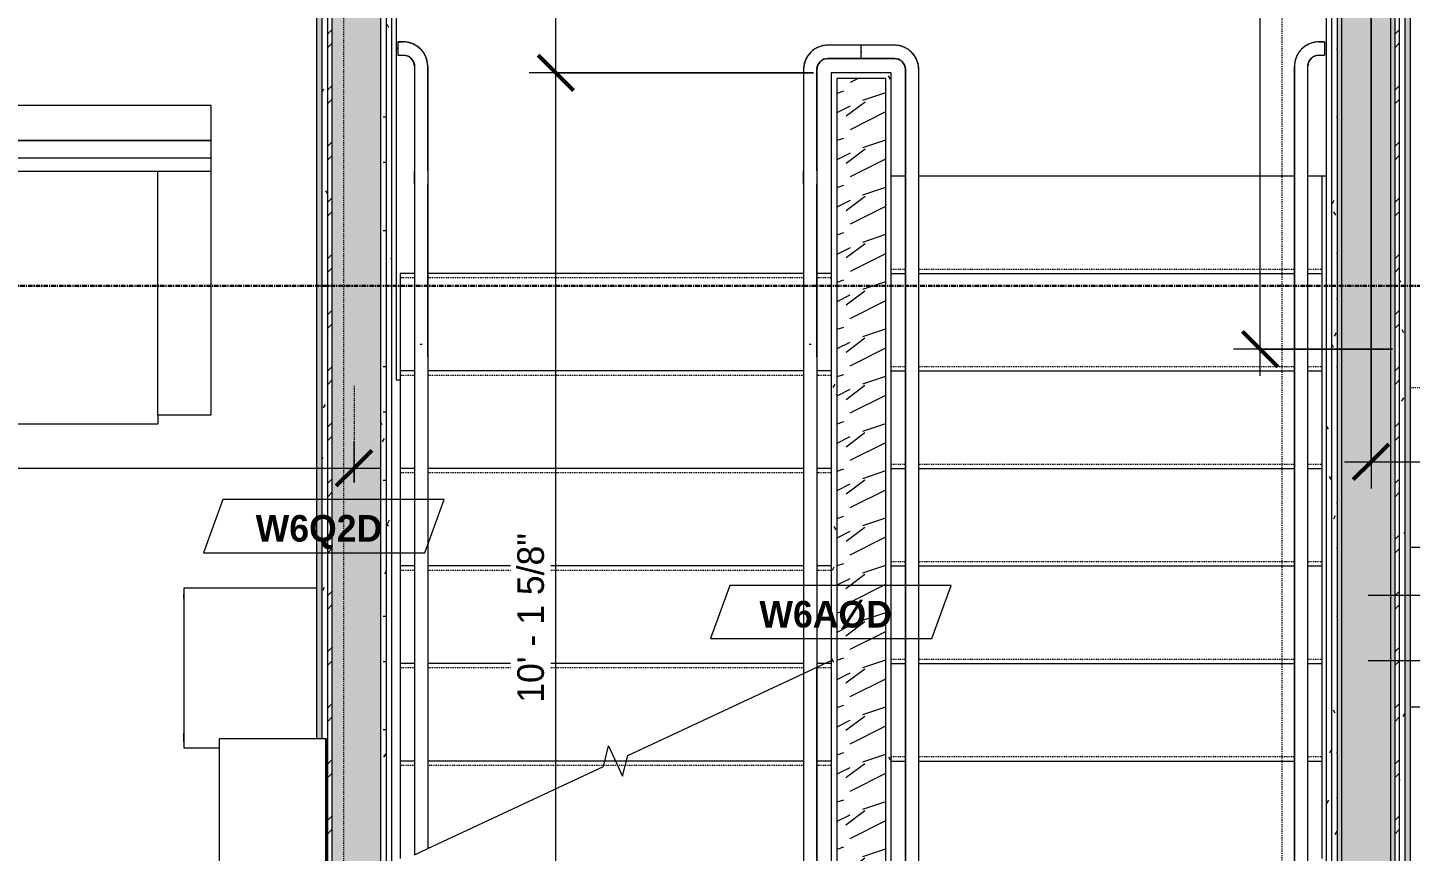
# Model space of a CAD drawing. Header units: inches. Extents: x -4058 to -1781, y 9814 to 12289.
# Drawn here: x -2674.3 to -2518.4, y 10103.4 to 10196.3 of the extents above; entities that cross this region are included whole.
import ezdxf

# ---------------------------------------------------------------- set-up
doc = ezdxf.new("R2010")
doc.units = ezdxf.units.IN
doc.header["$MEASUREMENT"] = 0
for name, pattern in [('Dash', [0.25, 0.125, -0.125]), ('Dash 3_32_', [0.1875, 0.09375, -0.09375]), ('Dash_2_', [0.25, 0.125, -0.125]), ('Grid Line 1_2_', [0.875, 0.5, -0.125, 0.125, -0.125]), ('Grid Line 1_2__2_', [0.875, 0.5, -0.125, 0.125, -0.125]), ('Overhead 1_16_', [0.101562, 0.0625, -0.039062])]:
    doc.linetypes.add(name, pattern=pattern)
for name, color, linetype, lineweight in [('0-1', 7, 'Continuous', 5), ('0-4', 55, 'Continuous', 9), ('A-ANNO-DIMS', 211, 'Continuous', 9), ('A-ANNO-DIMS-32', 211, 'Continuous', 9), ('A-DETL-1', 90, 'Dash 3_32_', 9), ('A-FLOR-1', 7, 'Continuous', 9), ('A-FLOR-HRAL-1', 7, 'Continuous', 9), ('A-WALL-1', 7, 'Continuous', 9), ('A-WALL-IDEN', 211, 'Continuous', 9), ('A-WALL-PATT-1', 9, 'Continuous', 9), ('G-ANNO-SYMB-4', 111, 'Dash_2_', 9), ('I-FURN', 30, 'Continuous', 9), ('I-FURN-HDLN', 30, 'Dash', 9), ('I-WALL-1', 1, 'Continuous', 5), ('I-WALL-2', 7, 'Continuous', 9), ('S-GRID-1', 1, 'Grid Line 1_2_', 9), ('S-GRID-2', 1, 'Grid Line 1_2__2_', 30), ('S-STRS-1', 7, 'Continuous', 9), ('S-STRS-2', 7, 'Overhead 1_16_', 9), ('S-STRS-MBND-1', 7, 'Continuous', 9)]:
    doc.layers.add(name, color=color, linetype=linetype, lineweight=lineweight)
doc.styles.add('Century Gothic', font='ufonts.com_century-gothic.ttf', dxfattribs={"height": 3})
doc.styles.add('Century Gothic_B_1', font='GOTHICB.TTF', dxfattribs={"height": 3})
doc.dimstyles.new('THE_DIMENSION_STRING', dxfattribs={"dimscale": 12, "dimtxt": 3.132505, "dimasz": 0.333333, "dimexe": 0.25, "dimexo": 0.166667, "dimgap": 0.041667, "dimtad": 1, "dimdec": 4, "dimrnd": 0.0625, "dimzin": 3, "dimdsep": 46, "dimlunit": 4, "dimtxsty": 'Century Gothic', "dimblk1": 'OBLIQUE', "dimblk2": 'OBLIQUE', "dimsah": 1, "dimcen": 0.09, "dimdle": 0.25, "dimazin": 0, "dimtfac": 1, "dimtdec": 4, "dimtix": 1, "dimtmove": 0, "dimatfit": 3, "dimfxl": 1, "dimtvp": 1, "dimtfill": 1, "dimfrac": 2, "dimtolj": 1, "dimtzin": 0, "dimarcsym": 2})
doc.dimstyles.new('THE_DIMENSION_STRING_4', dxfattribs={"dimscale": 12, "dimtxt": 3.132505, "dimasz": 0.333333, "dimexe": 0.25, "dimexo": 0.166667, "dimgap": 0.041667, "dimtad": 1, "dimdec": 4, "dimrnd": 0.0625, "dimzin": 3, "dimdsep": 46, "dimlunit": 4, "dimtxsty": 'Century Gothic', "dimblk1": 'OBLIQUE', "dimblk2": 'OBLIQUE', "dimsah": 1, "dimcen": 0.09, "dimdle": 0.25, "dimazin": 0, "dimtfac": 1, "dimtdec": 4, "dimtix": 1, "dimtmove": 0, "dimatfit": 3, "dimfxl": 1, "dimtvp": 1, "dimtfill": 1, "dimfrac": 2, "dimtolj": 1, "dimtzin": 0, "dimarcsym": 2})
doc.dimstyles.new('THE_DIMENSION_STRING_5', dxfattribs={"dimscale": 12, "dimtxt": 3.132505, "dimasz": 0.333333, "dimexe": 0.25, "dimexo": 0.166667, "dimgap": 0.041667, "dimtad": 1, "dimdec": 4, "dimrnd": 0.0625, "dimzin": 3, "dimdsep": 46, "dimlunit": 4, "dimtxsty": 'Century Gothic', "dimblk1": 'OBLIQUE', "dimblk2": 'OBLIQUE', "dimsah": 1, "dimcen": 0.09, "dimdle": 0.25, "dimazin": 0, "dimtfac": 1, "dimtdec": 4, "dimtix": 1, "dimtmove": 0, "dimatfit": 3, "dimfxl": 1, "dimtvp": 1, "dimtfill": 1, "dimfrac": 2, "dimtolj": 1, "dimtzin": 0, "dimarcsym": 2})
pattern_1 = [(0, (0, 0), (10.24, 2.56), [0.422, -7.258, 0.422, -7.258, -40.96]), (0, (0, 0), (10.24, 2.56), [-15.36, 0.422, -14.938, 0.422, -7.258, -17.92]), (0, (0, 0), (10.24, 2.56), [-38.4, 0.422, -4.698, 0.422, -12.378]), (120, (3.84, 1.28), (-7.33702503, 7.58810013), [0.422, -7.258, 0.422, -7.258, -40.96]), (120, (3.84, 1.28), (-7.33702503, 7.58810013), [-15.36, 0.422, -14.938, 0.422, -7.258, -17.92]), (120, (3.84, 1.28), (-7.33702503, 7.58810013), [-38.4, 0.422, -4.698, 0.422, -12.378]), (240, (5.12, 6.4), (-2.90297497, -10.14810013), [0.422, -7.258, 0.422, -7.258, -40.96]), (240, (5.12, 6.4), (-2.90297497, -10.14810013), [-15.36, 0.422, -14.938, 0.422, -7.258, -17.92]), (240, (5.12, 6.4), (-2.90297497, -10.14810013), [-38.4, 0.422, -4.698, 0.422, -12.378])]
pattern_2 = [(45, (0, 0), (-3.1678384, 3.1678384), []), (45, (0, 4.8), (-3.1678384, 3.1678384), [])]
pattern_3 = [(161.57, (0.16, 0.16), (-1.279773737, -0.000426766), [0, -9.107, 1.011, 0]), (18.43, (-0.16, 0.16), (-1.279773737, 0.000426766), [0, -9.107, 1.011, 0]), (108.43, (0.16, 0.16), (0.639452382, -3.199964008), [3.035, -7.083]), (71.57, (-0.16, 0.16), (0.639452382, 3.199964008), [3.035, -7.083])]

# ---------------------------------------------------------------- blocks, each defined once
blk = doc.blocks.new('CTR - 1st Phase - Shell_rvt-1-UNIT PLANS - 2ND FLOOR')
at = {"layer": 'S-GRID-1'}
blk.add_line((-1781.27, 10167.19), (-4041.78, 10167.19), dxfattribs=at)
blk = doc.blocks.new('Top Rail Type - Top Rail_Internal_-2690864-UNIT PLANS - 2ND FLOOR')
at = {"layer": 'A-FLOR-HRAL-1'}
for p, q in [((-2576.56, 10194.34), (-2580.31, 10194.34)), ((-2580.31, 10193.5), (-2580.31, 10193.68)), ((-2580.31, 10192.84), (-2576.56, 10192.84)), ((-2575.31, 10191.59), (-2575.31, 10180.16)), ((-2573.81, 10180.16), (-2573.81, 10191.59)), ((-2575.31, 10179.5), (-2575.31, 10080.98)), ((-2573.81, 10080.98), (-2573.81, 10179.5)), ((-2585.31, 10069.68), (-2585.31, 10124.17)), ((-2586.81, 10123.47), (-2586.81, 10069.68))]:
    blk.add_line(p, q, dxfattribs=at)
at = {"layer": 'A-FLOR-HRAL-1', "flags": 128}
for points in [[(-2573.81, 10191.59), (-2573.81, 10191.7), (-2573.82, 10191.81), (-2573.83, 10191.92), (-2573.85, 10192.03), (-2573.87, 10192.14), (-2573.89, 10192.24), (-2573.92, 10192.35), (-2573.95, 10192.45), (-2573.99, 10192.56), (-2574.03, 10192.66), (-2574.07, 10192.76), (-2574.12, 10192.86), (-2574.17, 10192.96), (-2574.23, 10193.05), (-2574.29, 10193.14), (-2574.36, 10193.23), (-2574.42, 10193.32), (-2574.49, 10193.4), (-2574.57, 10193.48), (-2574.65, 10193.56), (-2574.73, 10193.64), (-2574.81, 10193.71), (-2574.9, 10193.78), (-2574.98, 10193.84), (-2575.08, 10193.9), (-2575.17, 10193.96), (-2575.27, 10194.01), (-2575.36, 10194.06), (-2575.46, 10194.11), (-2575.56, 10194.15), (-2575.67, 10194.19), (-2575.77, 10194.22), (-2575.88, 10194.25), (-2575.99, 10194.28), (-2576.09, 10194.3), (-2576.2, 10194.32), (-2576.31, 10194.33), (-2576.42, 10194.34), (-2576.53, 10194.34), (-2576.56, 10194.34)], [(-2576.56, 10192.84), (-2576.51, 10192.84), (-2576.46, 10192.84), (-2576.41, 10192.83), (-2576.36, 10192.82), (-2576.31, 10192.81), (-2576.26, 10192.8), (-2576.22, 10192.79), (-2576.17, 10192.78), (-2576.12, 10192.76), (-2576.07, 10192.74), (-2576.03, 10192.72), (-2575.98, 10192.7), (-2575.94, 10192.67), (-2575.9, 10192.65), (-2575.86, 10192.62), (-2575.81, 10192.59), (-2575.78, 10192.56), (-2575.74, 10192.53), (-2575.7, 10192.5), (-2575.66, 10192.46), (-2575.63, 10192.42), (-2575.6, 10192.39), (-2575.57, 10192.35), (-2575.54, 10192.31), (-2575.51, 10192.26), (-2575.48, 10192.22), (-2575.46, 10192.18), (-2575.44, 10192.13), (-2575.42, 10192.09), (-2575.4, 10192.04), (-2575.38, 10192), (-2575.36, 10191.95), (-2575.35, 10191.9), (-2575.34, 10191.85), (-2575.33, 10191.8), (-2575.32, 10191.75), (-2575.32, 10191.7), (-2575.31, 10191.65), (-2575.31, 10191.6), (-2575.31, 10191.59)], [(-2575.31, 10180.16), (-2575.31, 10180.11), (-2575.31, 10180.06), (-2575.31, 10180.01), (-2575.31, 10179.96), (-2575.31, 10179.91), (-2575.31, 10179.86), (-2575.31, 10179.81), (-2575.31, 10179.76), (-2575.31, 10179.72), (-2575.31, 10179.67), (-2575.31, 10179.63), (-2575.31, 10179.58), (-2575.31, 10179.54), (-2575.31, 10179.5)], [(-2573.81, 10179.5), (-2573.81, 10179.54), (-2573.81, 10179.59), (-2573.81, 10179.63), (-2573.81, 10179.68), (-2573.81, 10179.72), (-2573.81, 10179.77), (-2573.81, 10179.82), (-2573.81, 10179.87), (-2573.81, 10179.92), (-2573.81, 10179.97), (-2573.81, 10180.02), (-2573.81, 10180.07), (-2573.81, 10180.12), (-2573.81, 10180.16)]]:
    blk.add_lwpolyline(points, dxfattribs=at)
blk = doc.blocks.new('Top Rail Type - Top Rail_Internal_-V8-UNIT PLANS - 2ND FLOOR')
at = {"layer": 'A-FLOR-HRAL-1'}
for p, q in [((-2580.31, 10192.84), (-2580.31, 10194.34)), ((-2576.56, 10194.34), (-2580.31, 10194.34)), ((-2576.56, 10192.84), (-2580.31, 10192.84)), ((-2575.31, 10180.16), (-2575.31, 10191.59)), ((-2573.81, 10180.16), (-2573.81, 10191.59)), ((-2575.31, 10179.11), (-2575.31, 10180.16)), ((-2573.81, 10179.11), (-2573.81, 10180.16)), ((-2575.31, 10069.59), (-2575.31, 10179.11)), ((-2573.81, 10069.59), (-2573.81, 10179.11)), ((-2585.31, 10124.17), (-2585.31, 10070.07)), ((-2586.81, 10123.47), (-2586.81, 10070.07))]:
    blk.add_line(p, q, dxfattribs=at)
for radius in [2.75, 1.25]:
    blk.add_arc((-2576.56, 10191.59), radius, 0, 90, dxfattribs=at)
blk = doc.blocks.new('Top Rail Type - Top Rail_Internal_-2690866-UNIT PLANS - 2ND FLOOR')
at = {"layer": 'A-FLOR-HRAL-1'}
for p, q in [((-2580.31, 10194.34), (-2584.06, 10194.34)), ((-2580.31, 10193.68), (-2580.31, 10193.5)), ((-2584.06, 10192.84), (-2580.31, 10192.84)), ((-2586.81, 10191.59), (-2586.81, 10180.17)), ((-2585.31, 10180.17), (-2585.31, 10191.59)), ((-2586.81, 10178.7), (-2586.81, 10159.18)), ((-2585.31, 10159.18), (-2585.31, 10178.7))]:
    blk.add_line(p, q, dxfattribs=at)
at = {"layer": 'A-FLOR-HRAL-1', "flags": 128}
for points in [[(-2584.06, 10194.34), (-2584.17, 10194.34), (-2584.28, 10194.33), (-2584.39, 10194.32), (-2584.5, 10194.3), (-2584.61, 10194.28), (-2584.71, 10194.26), (-2584.82, 10194.23), (-2584.93, 10194.2), (-2585.03, 10194.16), (-2585.13, 10194.12), (-2585.23, 10194.08), (-2585.33, 10194.03), (-2585.43, 10193.98), (-2585.52, 10193.92), (-2585.61, 10193.86), (-2585.7, 10193.8), (-2585.79, 10193.73), (-2585.87, 10193.66), (-2585.96, 10193.58), (-2586.03, 10193.51), (-2586.11, 10193.42), (-2586.18, 10193.34), (-2586.25, 10193.26), (-2586.31, 10193.17), (-2586.38, 10193.08), (-2586.43, 10192.98), (-2586.49, 10192.89), (-2586.54, 10192.79), (-2586.58, 10192.69), (-2586.62, 10192.59), (-2586.66, 10192.48), (-2586.7, 10192.38), (-2586.73, 10192.27), (-2586.75, 10192.16), (-2586.77, 10192.06), (-2586.79, 10191.95), (-2586.8, 10191.84), (-2586.81, 10191.73), (-2586.81, 10191.62), (-2586.81, 10191.59)], [(-2585.31, 10191.59), (-2585.31, 10191.64), (-2585.31, 10191.69), (-2585.3, 10191.74), (-2585.3, 10191.79), (-2585.29, 10191.84), (-2585.28, 10191.89), (-2585.26, 10191.93), (-2585.25, 10191.98), (-2585.23, 10192.03), (-2585.21, 10192.08), (-2585.19, 10192.12), (-2585.17, 10192.17), (-2585.15, 10192.21), (-2585.12, 10192.25), (-2585.09, 10192.3), (-2585.06, 10192.34), (-2585.03, 10192.38), (-2585, 10192.41), (-2584.97, 10192.45), (-2584.93, 10192.49), (-2584.9, 10192.52), (-2584.86, 10192.55), (-2584.82, 10192.58), (-2584.78, 10192.61), (-2584.74, 10192.64), (-2584.69, 10192.67), (-2584.65, 10192.69), (-2584.61, 10192.71), (-2584.56, 10192.74), (-2584.51, 10192.75), (-2584.47, 10192.77), (-2584.42, 10192.79), (-2584.37, 10192.8), (-2584.32, 10192.81), (-2584.27, 10192.82), (-2584.22, 10192.83), (-2584.17, 10192.83), (-2584.12, 10192.84), (-2584.07, 10192.84), (-2584.06, 10192.84)], [(-2586.81, 10178.7), (-2586.81, 10178.79), (-2586.81, 10178.89), (-2586.81, 10178.99), (-2586.81, 10179.09), (-2586.81, 10179.19), (-2586.81, 10179.29), (-2586.81, 10179.4), (-2586.81, 10179.51), (-2586.81, 10179.61), (-2586.81, 10179.72), (-2586.81, 10179.83), (-2586.81, 10179.94), (-2586.81, 10180.05), (-2586.81, 10180.16), (-2586.81, 10180.17)], [(-2585.31, 10180.17), (-2585.31, 10180.06), (-2585.31, 10179.95), (-2585.31, 10179.84), (-2585.31, 10179.73), (-2585.31, 10179.62), (-2585.31, 10179.51), (-2585.31, 10179.41), (-2585.31, 10179.3), (-2585.31, 10179.2), (-2585.31, 10179.1), (-2585.31, 10179), (-2585.31, 10178.9), (-2585.31, 10178.8), (-2585.31, 10178.71), (-2585.31, 10178.7)], [(-2585.95, 10160.57), (-2585.98, 10160.58), (-2586.14, 10160.58), (-2586.17, 10160.57)]]:
    blk.add_lwpolyline(points, dxfattribs=at)
blk = doc.blocks.new('Top Rail Type - Top Rail_Internal_-V12-UNIT PLANS - 2ND FLOOR')
at = {"layer": 'A-FLOR-HRAL-1'}
for p, q in [((-2580.31, 10194.34), (-2584.06, 10194.34)), ((-2580.31, 10192.84), (-2580.31, 10194.34)), ((-2580.31, 10192.84), (-2584.06, 10192.84)), ((-2586.81, 10191.59), (-2586.81, 10180.17)), ((-2585.31, 10191.59), (-2585.31, 10180.17)), ((-2586.81, 10180.17), (-2586.81, 10179.1)), ((-2585.31, 10180.17), (-2585.31, 10179.1)), ((-2586.81, 10179.1), (-2586.81, 10123.47)), ((-2585.31, 10179.1), (-2585.31, 10124.17)), ((-2586.81, 10123.47), (-2585.31, 10124.17))]:
    blk.add_line(p, q, dxfattribs=at)
for radius in [2.75, 1.25]:
    blk.add_arc((-2584.06, 10191.59), radius, 90, 180, dxfattribs=at)
blk = doc.blocks.new('Top Rail Type - Top Rail_Internal_-2663437-UNIT PLANS - 2ND FLOOR')
at = {"layer": 'A-FLOR-HRAL-1'}
for p, q in [((-2631.94, 10194.71), (-2632.56, 10194.71)), ((-2632.56, 10193.87), (-2632.56, 10194.06)), ((-2632.56, 10193.21), (-2631.94, 10193.21)), ((-2630.69, 10191.96), (-2630.69, 10180.17)), ((-2629.19, 10180.17), (-2629.19, 10191.96)), ((-2630.69, 10178.7), (-2630.69, 10159.18)), ((-2629.19, 10159.18), (-2629.19, 10178.7))]:
    blk.add_line(p, q, dxfattribs=at)
at = {"layer": 'A-FLOR-HRAL-1', "flags": 128}
for points in [[(-2629.19, 10191.96), (-2629.19, 10192.07), (-2629.2, 10192.18), (-2629.21, 10192.29), (-2629.22, 10192.4), (-2629.24, 10192.51), (-2629.27, 10192.62), (-2629.29, 10192.72), (-2629.33, 10192.83), (-2629.36, 10192.93), (-2629.4, 10193.04), (-2629.45, 10193.14), (-2629.5, 10193.23), (-2629.55, 10193.33), (-2629.61, 10193.43), (-2629.67, 10193.52), (-2629.73, 10193.61), (-2629.8, 10193.69), (-2629.87, 10193.78), (-2629.94, 10193.86), (-2630.02, 10193.94), (-2630.1, 10194.01), (-2630.18, 10194.08), (-2630.27, 10194.15), (-2630.36, 10194.22), (-2630.45, 10194.28), (-2630.54, 10194.34), (-2630.64, 10194.39), (-2630.74, 10194.44), (-2630.84, 10194.49), (-2630.94, 10194.53), (-2631.04, 10194.57), (-2631.15, 10194.6), (-2631.25, 10194.63), (-2631.36, 10194.65), (-2631.47, 10194.67), (-2631.58, 10194.69), (-2631.69, 10194.7), (-2631.8, 10194.71), (-2631.91, 10194.71), (-2631.94, 10194.71)], [(-2631.94, 10193.21), (-2631.89, 10193.21), (-2631.84, 10193.21), (-2631.79, 10193.21), (-2631.74, 10193.2), (-2631.69, 10193.19), (-2631.64, 10193.18), (-2631.59, 10193.17), (-2631.54, 10193.15), (-2631.5, 10193.13), (-2631.45, 10193.12), (-2631.4, 10193.1), (-2631.36, 10193.07), (-2631.32, 10193.05), (-2631.27, 10193.02), (-2631.23, 10193), (-2631.19, 10192.97), (-2631.15, 10192.94), (-2631.11, 10192.9), (-2631.08, 10192.87), (-2631.04, 10192.84), (-2631.01, 10192.8), (-2630.97, 10192.76), (-2630.94, 10192.72), (-2630.91, 10192.68), (-2630.88, 10192.64), (-2630.86, 10192.6), (-2630.83, 10192.55), (-2630.81, 10192.51), (-2630.79, 10192.46), (-2630.77, 10192.42), (-2630.75, 10192.37), (-2630.74, 10192.32), (-2630.73, 10192.27), (-2630.71, 10192.23), (-2630.7, 10192.18), (-2630.7, 10192.13), (-2630.69, 10192.08), (-2630.69, 10192.03), (-2630.69, 10191.98), (-2630.69, 10191.96)], [(-2630.69, 10178.7), (-2630.69, 10178.79), (-2630.69, 10178.89), (-2630.69, 10178.99), (-2630.69, 10179.09), (-2630.69, 10179.19), (-2630.69, 10179.29), (-2630.69, 10179.4), (-2630.69, 10179.51), (-2630.69, 10179.61), (-2630.69, 10179.72), (-2630.69, 10179.83), (-2630.69, 10179.94), (-2630.69, 10180.05), (-2630.69, 10180.16), (-2630.69, 10180.17)], [(-2629.19, 10180.17), (-2629.19, 10180.06), (-2629.19, 10179.95), (-2629.19, 10179.84), (-2629.19, 10179.73), (-2629.19, 10179.62), (-2629.19, 10179.51), (-2629.19, 10179.41), (-2629.19, 10179.3), (-2629.19, 10179.2), (-2629.19, 10179.1), (-2629.19, 10179), (-2629.19, 10178.9), (-2629.19, 10178.8), (-2629.19, 10178.71), (-2629.19, 10178.7)], [(-2629.83, 10160.57), (-2629.86, 10160.58), (-2630.01, 10160.58), (-2630.04, 10160.57)]]:
    blk.add_lwpolyline(points, dxfattribs=at)
blk = doc.blocks.new('Top Rail Type - Top Rail_Internal_-V13-UNIT PLANS - 2ND FLOOR')
at = {"layer": 'A-FLOR-HRAL-1'}
for p, q in [((-2632.56, 10194.71), (-2632.56, 10193.21)), ((-2632.56, 10194.71), (-2631.94, 10194.71)), ((-2632.56, 10193.21), (-2631.94, 10193.21)), ((-2630.69, 10191.96), (-2630.69, 10180.17)), ((-2629.19, 10191.96), (-2629.19, 10180.17)), ((-2630.69, 10180.17), (-2630.69, 10179.1)), ((-2629.19, 10180.17), (-2629.19, 10179.1)), ((-2630.69, 10179.1), (-2630.69, 10103.01)), ((-2629.19, 10179.1), (-2629.19, 10103.71)), ((-2630.69, 10103.01), (-2629.19, 10103.71))]:
    blk.add_line(p, q, dxfattribs=at)
for radius in [2.75, 1.25]:
    blk.add_arc((-2631.94, 10191.96), radius, 0, 90, dxfattribs=at)
blk = doc.blocks.new('Top Rail Type - Top Rail_Internal_-2663442-UNIT PLANS - 2ND FLOOR')
at = {"layer": 'A-FLOR-HRAL-1'}
for p, q in [((-2528.06, 10194.71), (-2528.69, 10194.71)), ((-2528.06, 10194.06), (-2528.06, 10193.87)), ((-2528.69, 10193.21), (-2528.06, 10193.21)), ((-2531.44, 10191.96), (-2531.44, 10180.16)), ((-2529.94, 10180.16), (-2529.94, 10191.96)), ((-2531.44, 10179.5), (-2531.44, 10070.47)), ((-2529.94, 10070.47), (-2529.94, 10179.5))]:
    blk.add_line(p, q, dxfattribs=at)
at = {"layer": 'A-FLOR-HRAL-1', "flags": 128}
for points in [[(-2528.69, 10194.71), (-2528.8, 10194.71), (-2528.91, 10194.71), (-2529.02, 10194.69), (-2529.12, 10194.68), (-2529.23, 10194.66), (-2529.34, 10194.64), (-2529.45, 10194.61), (-2529.55, 10194.57), (-2529.65, 10194.54), (-2529.76, 10194.5), (-2529.86, 10194.45), (-2529.96, 10194.4), (-2530.05, 10194.35), (-2530.15, 10194.29), (-2530.24, 10194.23), (-2530.33, 10194.17), (-2530.42, 10194.1), (-2530.5, 10194.03), (-2530.58, 10193.96), (-2530.66, 10193.88), (-2530.73, 10193.8), (-2530.81, 10193.72), (-2530.87, 10193.63), (-2530.94, 10193.54), (-2531, 10193.45), (-2531.06, 10193.36), (-2531.11, 10193.26), (-2531.16, 10193.16), (-2531.21, 10193.06), (-2531.25, 10192.96), (-2531.29, 10192.86), (-2531.32, 10192.75), (-2531.35, 10192.65), (-2531.38, 10192.54), (-2531.4, 10192.43), (-2531.41, 10192.32), (-2531.42, 10192.21), (-2531.43, 10192.1), (-2531.44, 10191.99), (-2531.44, 10191.96)], [(-2529.94, 10191.96), (-2529.94, 10192.01), (-2529.93, 10192.06), (-2529.93, 10192.11), (-2529.92, 10192.16), (-2529.91, 10192.21), (-2529.9, 10192.26), (-2529.89, 10192.31), (-2529.87, 10192.36), (-2529.86, 10192.4), (-2529.84, 10192.45), (-2529.82, 10192.5), (-2529.79, 10192.54), (-2529.77, 10192.59), (-2529.75, 10192.63), (-2529.72, 10192.67), (-2529.69, 10192.71), (-2529.66, 10192.75), (-2529.63, 10192.79), (-2529.59, 10192.83), (-2529.56, 10192.86), (-2529.52, 10192.9), (-2529.48, 10192.93), (-2529.44, 10192.96), (-2529.4, 10192.99), (-2529.36, 10193.02), (-2529.32, 10193.04), (-2529.28, 10193.07), (-2529.23, 10193.09), (-2529.19, 10193.11), (-2529.14, 10193.13), (-2529.09, 10193.15), (-2529.04, 10193.16), (-2529, 10193.18), (-2528.95, 10193.19), (-2528.9, 10193.2), (-2528.85, 10193.2), (-2528.8, 10193.21), (-2528.75, 10193.21), (-2528.7, 10193.21), (-2528.69, 10193.21)], [(-2531.44, 10180.16), (-2531.44, 10180.11), (-2531.44, 10180.06), (-2531.44, 10180.01), (-2531.44, 10179.96), (-2531.44, 10179.91), (-2531.44, 10179.86), (-2531.44, 10179.81), (-2531.44, 10179.76), (-2531.44, 10179.72), (-2531.44, 10179.67), (-2531.44, 10179.63), (-2531.44, 10179.58), (-2531.44, 10179.54), (-2531.44, 10179.5)], [(-2529.94, 10179.5), (-2529.94, 10179.54), (-2529.94, 10179.59), (-2529.94, 10179.63), (-2529.94, 10179.68), (-2529.94, 10179.72), (-2529.94, 10179.77), (-2529.94, 10179.82), (-2529.94, 10179.87), (-2529.94, 10179.92), (-2529.94, 10179.97), (-2529.94, 10180.02), (-2529.94, 10180.07), (-2529.94, 10180.12), (-2529.94, 10180.16)]]:
    blk.add_lwpolyline(points, dxfattribs=at)
blk = doc.blocks.new('Top Rail Type - Top Rail_Internal_-V17-UNIT PLANS - 2ND FLOOR')
at = {"layer": 'A-FLOR-HRAL-1'}
for p, q in [((-2528.69, 10194.71), (-2528.06, 10194.71)), ((-2528.06, 10194.71), (-2528.06, 10193.21)), ((-2528.69, 10193.21), (-2528.06, 10193.21)), ((-2531.44, 10180.16), (-2531.44, 10191.96)), ((-2529.94, 10180.16), (-2529.94, 10191.96)), ((-2531.44, 10179.11), (-2531.44, 10180.16)), ((-2529.94, 10179.11), (-2529.94, 10180.16)), ((-2531.44, 10070.07), (-2531.44, 10179.11)), ((-2529.94, 10070.07), (-2529.94, 10179.11))]:
    blk.add_line(p, q, dxfattribs=at)
for radius in [2.75, 1.25]:
    blk.add_arc((-2528.69, 10191.96), radius, 90, 180, dxfattribs=at)
blk = doc.blocks.new('CTR - 1st Phase -Stairs _ Elevators_rvt-1-UNIT PLANS - 2ND FLOOR')
at = {"layer": 'A-WALL-PATT-1'}
h = blk.add_hatch(dxfattribs=at)
h.set_pattern_fill('FP_1', color=256, style=0, pattern_type=2)
h.set_pattern_definition(pattern_1)
h.paths.add_polyline_path([(-2641.12, 10017.09), (-2641.12, 10078.08), (-2641.75, 10078.08), (-2641.75, 10017.09)], flags=0)
h.paths.add_polyline_path([(-2641.12, 10116.08), (-2641.12, 10262.59), (-2641.75, 10262.59), (-2641.75, 10116.08), (-2641.38, 10116.08)], flags=0)
h = blk.add_hatch(dxfattribs=at)
h.set_pattern_fill('FP_1', color=256, style=0, pattern_type=2)
h.set_pattern_definition(pattern_1)
h.paths.add_polyline_path([(-2518.37, 10017.09), (-2518.37, 10262.59), (-2519, 10262.59), (-2519, 10017.09)], flags=0)
h = blk.add_hatch(dxfattribs=at)
h.set_pattern_fill('FP_1', color=256, style=0, pattern_type=2)
h.set_pattern_definition(pattern_1)
h.paths.add_polyline_path([(-2640.5, 10017.09), (-2640.5, 10261.96), (-2641.12, 10261.96), (-2641.12, 10116.08), (-2640.57, 10116.08), (-2640.57, 10078.08), (-2641.12, 10078.08), (-2641.12, 10017.09)], flags=0)
h = blk.add_hatch(dxfattribs=at)
h.set_pattern_fill('FP_33', color=256, style=0, pattern_type=2)
h.set_pattern_definition(pattern_2)
h.paths.add_polyline_path([(-2640.5, 10017.09), (-2640, 10017.09), (-2640, 10261.46), (-2640.5, 10261.46), (-2640.5, 10033.34)], flags=0)
h = blk.add_hatch(dxfattribs=at)
h.set_pattern_fill('FP_33', color=256, style=0, pattern_type=2)
h.set_pattern_definition(pattern_2)
h.paths.add_polyline_path([(-2519.62, 10017.09), (-2519.62, 10261.46), (-2520.12, 10261.46), (-2520.12, 10017.09)], flags=0)
h = blk.add_hatch(dxfattribs=at)
h.set_pattern_fill('FP_1', color=256, style=0, pattern_type=2)
h.set_pattern_definition(pattern_1)
h.paths.add_polyline_path([(-2519.62, 10017.09), (-2519, 10017.09), (-2519, 10261.96), (-2519.62, 10261.96), (-2519.62, 10033.34)], flags=0)
h = blk.add_hatch(dxfattribs=at)
h.set_pattern_fill('FP_5', color=256, style=0, pattern_type=2)
h.set_pattern_definition(pattern_3)
h.paths.add_polyline_path([(-2634.5, 10017.09), (-2634.5, 10255.96), (-2640, 10255.96), (-2640, 10017.09), (-2637.01, 10017.09)], flags=0)
h = blk.add_hatch(dxfattribs=at)
h.set_pattern_fill('FP_1', color=256, style=0, pattern_type=2)
h.set_pattern_definition(pattern_1)
h.paths.add_polyline_path([(-2633.87, 10017.09), (-2633.87, 10255.34), (-2634.5, 10255.34), (-2634.5, 10017.09)], flags=0)
h = blk.add_hatch(dxfattribs=at)
h.set_pattern_fill('FP_1', color=256, style=0, pattern_type=2)
h.set_pattern_definition(pattern_1)
h.paths.add_polyline_path([(-2633.87, 10017.09), (-2633.25, 10017.09), (-2633.25, 10254.71), (-2633.87, 10254.71), (-2633.87, 10033.34)], flags=0)
h = blk.add_hatch(dxfattribs=at)
h.set_pattern_fill('FP_1', color=256, style=0, pattern_type=2)
h.set_pattern_definition(pattern_1)
h.paths.add_polyline_path([(-2527.25, 10017.09), (-2527.25, 10254.71), (-2527.87, 10254.71), (-2527.87, 10017.09)], flags=0)
h = blk.add_hatch(dxfattribs=at)
h.set_pattern_fill('FP_1', color=256, style=0, pattern_type=2)
h.set_pattern_definition(pattern_1)
h.paths.add_polyline_path([(-2526.62, 10017.09), (-2526.62, 10255.34), (-2527.25, 10255.34), (-2527.25, 10017.09)], flags=0)
h = blk.add_hatch(dxfattribs=at)
h.set_pattern_fill('FP_5', color=256, style=0, pattern_type=2)
h.set_pattern_definition(pattern_3)
h.paths.add_polyline_path([(-2526.12, 10017.09), (-2520.62, 10017.09), (-2520.62, 10255.96), (-2526.12, 10255.96), (-2526.12, 10033.34)], flags=0)
h = blk.add_hatch(dxfattribs=at)
h.set_pattern_fill('FP_1', color=256, style=0, pattern_type=2)
h.set_pattern_definition(pattern_1)
h.paths.add_polyline_path([(-2583.69, 10069.59), (-2583.06, 10069.59), (-2583.06, 10191.21), (-2583.69, 10191.21), (-2583.69, 10070.76)], flags=0)
h = blk.add_hatch(dxfattribs=at)
h.set_pattern_fill('FP_1', color=256, style=0, pattern_type=2)
h.set_pattern_definition(pattern_1)
h.paths.add_polyline_path([(-2583.06, 10069.59), (-2576.94, 10069.59), (-2576.94, 10191.21), (-2583.06, 10191.21), (-2583.06, 10190.59), (-2577.56, 10190.59), (-2577.56, 10070.21), (-2583.06, 10070.21)], flags=0)
h = blk.add_hatch(dxfattribs=at)
h.set_pattern_fill('FP_34', color=256, style=0, pattern_type=2)
h.set_pattern_definition([(216.87, (2.132, 5.331), (15.99318095, 10.66242857), [2.666, -23.99]), (206.565, (5.331, 3.732), (-5.33168525, -5.3312285), [5.96, -5.96]), (198.435, (5.331, 1.066), (-10.66224682, -5.33129343), [3.372, -13.487])])
h.paths.add_polyline_path([(-2583.06, 10070.21), (-2577.56, 10070.21), (-2577.56, 10190.59), (-2583.06, 10190.59), (-2583.06, 10070.76)], flags=0)
at = {"layer": 'I-WALL-1'}
for points in [[(-2520.62, 10017.09), (-2520.12, 10017.09), (-2520.12, 10261.46), (-2520.62, 10261.46), (-2520.62, 10033.34)], [(-2526.62, 10017.09), (-2526.12, 10017.09), (-2526.12, 10255.96), (-2526.62, 10255.96), (-2526.62, 10033.34)]]:
    blk.add_hatch(color=256, dxfattribs=at).paths.add_polyline_path(points, flags=0)
at = {"layer": 'A-FLOR-1'}
for p, q in [((-2632.75, 10254.21), (-2632.75, 10156.59)), ((-2576.94, 10179.59), (-2575.31, 10179.59)), ((-2573.81, 10179.59), (-2531.44, 10179.59)), ((-2529.94, 10179.59), (-2527.87, 10179.59)), ((-2632.75, 10156.59), (-2632.31, 10156.59))]:
    blk.add_line(p, q, dxfattribs=at)
at = {"layer": 'A-WALL-1'}
for p, q in [((-2641.12, 10254.71), (-2641.12, 10116.08)), ((-2640.5, 10254.71), (-2640.5, 10017.09)), ((-2640, 10254.71), (-2640, 10017.09)), ((-2634.5, 10254.71), (-2634.5, 10017.09)), ((-2633.87, 10254.71), (-2633.87, 10017.09)), ((-2527.25, 10254.71), (-2527.25, 10017.09)), ((-2526.62, 10254.71), (-2526.62, 10017.09)), ((-2526.12, 10254.71), (-2526.12, 10017.09)), ((-2520.62, 10254.71), (-2520.62, 10017.09)), ((-2520.12, 10254.71), (-2520.12, 10017.09)), ((-2519.62, 10254.71), (-2519.62, 10017.09)), ((-2519, 10254.71), (-2519, 10017.09)), ((-2577.56, 10190.59), (-2583.06, 10190.59)), ((-2583.06, 10190.59), (-2583.06, 10070.21)), ((-2577.56, 10190.59), (-2577.56, 10070.21))]:
    blk.add_line(p, q, dxfattribs=at)
at = {"layer": 'I-WALL-2'}
for p, q in [((-2641.75, 10254.71), (-2641.75, 10116.08)), ((-2633.25, 10017.09), (-2633.25, 10254.71)), ((-2527.87, 10254.71), (-2527.87, 10017.09)), ((-2518.37, 10017.09), (-2518.37, 10254.71)), ((-2583.06, 10191.21), (-2583.69, 10191.21)), ((-2583.69, 10191.21), (-2583.69, 10069.59)), ((-2577.56, 10191.21), (-2583.06, 10191.21)), ((-2576.94, 10191.21), (-2577.56, 10191.21)), ((-2576.94, 10069.59), (-2576.94, 10191.21))]:
    blk.add_line(p, q, dxfattribs=at)
at = {"layer": 'S-STRS-1'}
for p, q in [((-2576.94, 10179.59), (-2575.31, 10179.59)), ((-2573.81, 10179.59), (-2531.44, 10179.59)), ((-2529.94, 10179.59), (-2528.31, 10179.59)), ((-2528.31, 10168.59), (-2528.31, 10179.59)), ((-2630.69, 10168.59), (-2632.31, 10168.59)), ((-2632.31, 10168.59), (-2632.31, 10157.59)), ((-2586.81, 10168.59), (-2629.19, 10168.59)), ((-2583.69, 10168.59), (-2585.31, 10168.59)), ((-2576.94, 10168.59), (-2575.31, 10168.59)), ((-2573.81, 10168.59), (-2531.44, 10168.59)), ((-2529.94, 10168.59), (-2528.31, 10168.59)), ((-2528.31, 10157.59), (-2528.31, 10168.59)), ((-2632.31, 10157.59), (-2632.31, 10146.59)), ((-2630.69, 10157.59), (-2632.31, 10157.59)), ((-2586.81, 10157.59), (-2629.19, 10157.59)), ((-2583.69, 10157.59), (-2585.31, 10157.59)), ((-2576.94, 10157.59), (-2575.31, 10157.59)), ((-2573.81, 10157.59), (-2531.44, 10157.59)), ((-2529.94, 10157.59), (-2528.31, 10157.59)), ((-2528.31, 10146.59), (-2528.31, 10157.59)), ((-2632.31, 10146.59), (-2632.31, 10135.59)), ((-2630.69, 10146.59), (-2632.31, 10146.59)), ((-2586.81, 10146.59), (-2629.19, 10146.59)), ((-2583.69, 10146.59), (-2585.31, 10146.59)), ((-2576.94, 10146.59), (-2575.31, 10146.59)), ((-2573.81, 10146.59), (-2531.44, 10146.59)), ((-2529.94, 10146.59), (-2528.31, 10146.59)), ((-2528.31, 10135.59), (-2528.31, 10146.59)), ((-2632.31, 10135.59), (-2632.31, 10124.59)), ((-2630.69, 10135.59), (-2632.31, 10135.59)), ((-2586.81, 10135.59), (-2629.19, 10135.59)), ((-2583.69, 10135.59), (-2585.31, 10135.59)), ((-2576.94, 10135.59), (-2575.31, 10135.59)), ((-2573.81, 10135.59), (-2531.44, 10135.59)), ((-2529.94, 10135.59), (-2528.31, 10135.59)), ((-2528.31, 10124.59), (-2528.31, 10135.59)), ((-2632.31, 10124.59), (-2632.31, 10113.59)), ((-2630.69, 10124.59), (-2632.31, 10124.59)), ((-2586.81, 10124.59), (-2629.19, 10124.59)), ((-2584.41, 10124.59), (-2585.31, 10124.59)), ((-2583.69, 10124.59), (-2584.41, 10124.59)), ((-2576.94, 10124.59), (-2575.31, 10124.59)), ((-2573.81, 10124.59), (-2531.44, 10124.59)), ((-2529.94, 10124.59), (-2528.31, 10124.59)), ((-2528.31, 10113.59), (-2528.31, 10124.59)), ((-2632.31, 10113.59), (-2632.31, 10102.59)), ((-2630.69, 10113.59), (-2632.31, 10113.59)), ((-2609.2, 10113.59), (-2629.19, 10113.59)), ((-2608, 10113.59), (-2609.2, 10113.59)), ((-2606.79, 10113.59), (-2608, 10113.59)), ((-2586.81, 10113.59), (-2606.79, 10113.59)), ((-2583.69, 10113.59), (-2585.31, 10113.59)), ((-2576.94, 10113.59), (-2575.31, 10113.59)), ((-2573.81, 10113.59), (-2531.44, 10113.59)), ((-2529.94, 10113.59), (-2528.31, 10113.59)), ((-2528.31, 10102.59), (-2528.31, 10113.59))]:
    blk.add_line(p, q, dxfattribs=at)
at = {"layer": 'S-STRS-2'}
for p, q in [((-2576.94, 10169.09), (-2575.31, 10169.09)), ((-2573.81, 10169.09), (-2531.44, 10169.09)), ((-2529.94, 10169.09), (-2528.31, 10169.09)), ((-2630.69, 10168.09), (-2632.31, 10168.09)), ((-2586.81, 10168.09), (-2629.19, 10168.09)), ((-2583.69, 10168.09), (-2585.31, 10168.09)), ((-2576.94, 10158.09), (-2575.31, 10158.09)), ((-2573.81, 10158.09), (-2531.44, 10158.09)), ((-2529.94, 10158.09), (-2528.31, 10158.09)), ((-2630.69, 10157.09), (-2632.31, 10157.09)), ((-2586.81, 10157.09), (-2629.19, 10157.09)), ((-2583.69, 10157.09), (-2585.31, 10157.09)), ((-2576.94, 10147.09), (-2575.31, 10147.09)), ((-2573.81, 10147.09), (-2531.44, 10147.09)), ((-2529.94, 10147.09), (-2528.31, 10147.09)), ((-2630.69, 10146.09), (-2632.31, 10146.09)), ((-2586.81, 10146.09), (-2629.19, 10146.09)), ((-2583.69, 10146.09), (-2585.31, 10146.09)), ((-2576.94, 10136.09), (-2575.31, 10136.09)), ((-2573.81, 10136.09), (-2531.44, 10136.09)), ((-2529.94, 10136.09), (-2528.31, 10136.09)), ((-2630.69, 10135.09), (-2632.31, 10135.09)), ((-2586.81, 10135.09), (-2629.19, 10135.09)), ((-2583.69, 10135.09), (-2585.31, 10135.09)), ((-2576.94, 10125.09), (-2575.31, 10125.09)), ((-2573.81, 10125.09), (-2531.44, 10125.09)), ((-2529.94, 10125.09), (-2528.31, 10125.09)), ((-2630.69, 10124.09), (-2632.31, 10124.09)), ((-2586.81, 10124.09), (-2629.19, 10124.09)), ((-2583.69, 10124.09), (-2585.31, 10124.09)), ((-2630.69, 10113.09), (-2632.31, 10113.09)), ((-2609.33, 10113.09), (-2629.19, 10113.09)), ((-2607.77, 10113.09), (-2609.33, 10113.09)), ((-2606.91, 10113.09), (-2607.77, 10113.09)), ((-2586.81, 10113.09), (-2606.91, 10113.09)), ((-2583.69, 10113.09), (-2585.31, 10113.09)), ((-2576.94, 10114.09), (-2575.31, 10114.09)), ((-2573.81, 10114.09), (-2531.44, 10114.09)), ((-2529.94, 10114.09), (-2528.31, 10114.09))]:
    blk.add_line(p, q, dxfattribs=at)
at = {"layer": 'S-STRS-MBND-1'}
for p, q in [((-2585.31, 10124.17), (-2583.69, 10124.93)), ((-2606.64, 10114.22), (-2586.81, 10123.47)), ((-2609.36, 10112.96), (-2608.79, 10115.29)), ((-2608.79, 10115.29), (-2607.21, 10111.89)), ((-2607.21, 10111.89), (-2606.64, 10114.22)), ((-2629.19, 10103.71), (-2609.36, 10112.96))]:
    blk.add_line(p, q, dxfattribs=at)
at = {"layer": '0-4'}
for name in ['Top Rail Type - Top Rail_Internal_-2663437-UNIT PLANS - 2ND FLOOR', 'Top Rail Type - Top Rail_Internal_-V13-UNIT PLANS - 2ND FLOOR', 'Top Rail Type - Top Rail_Internal_-2690864-UNIT PLANS - 2ND FLOOR', 'Top Rail Type - Top Rail_Internal_-V8-UNIT PLANS - 2ND FLOOR', 'Top Rail Type - Top Rail_Internal_-2690866-UNIT PLANS - 2ND FLOOR', 'Top Rail Type - Top Rail_Internal_-V12-UNIT PLANS - 2ND FLOOR', 'Top Rail Type - Top Rail_Internal_-2663442-UNIT PLANS - 2ND FLOOR', 'Top Rail Type - Top Rail_Internal_-V17-UNIT PLANS - 2ND FLOOR']:
    blk.add_blockref(name, (0, 0), dxfattribs=at)
blk = doc.blocks.new('CTR - 1st Phase - Structure_rvt-1-UNIT PLANS - 2ND FLOOR')
at = {"layer": 'S-GRID-2'}
blk.add_line((-1781.27, 10167.19), (-4041.78, 10167.19), dxfattribs=at)
blk = doc.blocks.new('Entertainment_Center_14771 - Entertainment_Center_14771-V24-UNIT PLANS - 2ND FLOOR')
at = {"layer": 'I-FURN'}
for p, q in [((-18, 10), (-36, 10)), ((-36, 10), (-36, -4.95)), ((-34.85, 10.03), (-35.34, 10.03)), ((-35.34, 10.03), (-35.34, 10)), ((-34.85, 10), (-34.85, 10.03)), ((-18.66, 10.03), (-19.66, 10.03)), ((-19.66, 10.03), (-19.66, 10)), ((-18.66, 10), (-18.66, 10.03)), ((-18, 6), (-18, 10)), ((36, 10), (18, 10)), ((18, 10), (18, 6)), ((18.66, 10.03), (18.66, 10)), ((19.66, 10.03), (18.66, 10.03)), ((19.66, 10), (19.66, 10.03)), ((35.34, 10.03), (34.85, 10.03)), ((34.85, 10.03), (34.85, 10)), ((35.34, 10), (35.34, 10.03)), ((36, -4.95), (36, 10)), ((19, 6), (-19, 6)), ((-19, 6), (-19, -6)), ((19, -6), (19, 6)), ((-19, -6), (19, -6)), ((-19, -6.12), (-19, -6)), ((-19, -6), (19, -6)), ((19, -6.12), (-19, -6.12)), ((19, -6), (19, -6.12))]:
    blk.add_line(p, q, dxfattribs=at)
blk = doc.blocks.new('Couch-Both_Arms-Generic - 2-1523460-UNIT PLANS - 2ND FLOOR')
at = {"layer": 'I-FURN'}
for p, q in [((-24, 17.5), (-18, 17.5)), ((-24, -10), (-24, 17.5)), ((-18, 18.5), (18, 18.5)), ((-18, 17.5), (-18, 18.5)), ((-18, 17.5), (-18, -10)), ((18, 18.5), (18, 17.5)), ((18, 17.5), (24, 17.5)), ((18, -10), (18, 17.5)), ((24, 17.5), (24, -10)), ((-24, -10), (24, -10)), ((-24, -13.5), (-24, -10)), ((24, -10), (24, -13.5)), ((-24, -11.5), (24, -11.5)), ((-24, -13.5), (24, -13.5)), ((-24, -17.5), (-24, -13.5)), ((24, -13.5), (-24, -13.5)), ((24, -13.5), (24, -17.5)), ((24, -17.5), (-24, -17.5))]:
    blk.add_line(p, q, dxfattribs=at)
blk = doc.blocks.new('Bed-Standard - King 78_ x 80_-V77-UNIT PLANS - 2ND FLOOR')
at = {"layer": 'I-FURN'}
blk.add_line((-28.31, -38.2), (-28.31, 41.8), dxfattribs=at)
at = {"layer": 'I-FURN-HDLN'}
blk.add_line((-64.31, -38.2), (-64.31, 77.8), dxfattribs=at)
blk = doc.blocks.new('Table-Night Stand - 18_ x 18_ x 24_-V39-UNIT PLANS - 2ND FLOOR')
at = {"layer": 'I-FURN'}
for p, q in [((0.15, 0), (18.15, 0)), ((0.15, -18), (0.15, 0))]:
    blk.add_line(p, q, dxfattribs=at)
blk = doc.blocks.new('DIMBLOCK84-UNIT PLANS - 2ND FLOOR')
at = {"layer": 'A-ANNO-DIMS-32'}
for p, q in [((-2522.81, 10268.96), (-2522.81, 10144.34)), ((-2522.81, 10147.34), (-2522.81, 10268.96)), ((-2445.62, 10158.04), (-2445.62, 10144.34)), ((-2445.62, 10147.34), (-2445.62, 10158.04)), ((-2525.81, 10147.34), (-2445.62, 10147.34))]:
    blk.add_line(p, q, dxfattribs=at)
at = {"layer": 'A-ANNO-DIMS-32', "lineweight": 50}
for p, q in [((-2522.81, 10147.34), (-2520.81, 10149.34)), ((-2445.62, 10147.34), (-2443.62, 10149.34)), ((-2522.81, 10147.34), (-2524.81, 10145.34)), ((-2445.62, 10147.34), (-2447.62, 10145.34))]:
    blk.add_line(p, q, dxfattribs=at)
at = {"layer": 'A-ANNO-DIMS-32', "color": 0, "insert": (-2494.46, 10151.68), "char_height": 3, "width": 24.5827, "attachment_point": 1, "line_spacing_factor": 0.984502, "style": 'Century Gothic', "bg_fill": 3, "box_fill_scale": 1.25, "bg_fill_color": 256, "bg_fill_true_color": 13158600, "bg_fill_transparency": 0}
blk.add_mtext('6\' - 5 3/16"', dxfattribs=at)
blk = doc.blocks.new('_Oblique')
at = {"color": 0, "linetype": 'ByBlock', "lineweight": -2}
blk.add_line((-0.5, -0.5), (0.5, 0.5), dxfattribs=at)
blk = doc.blocks.new('DIMBLOCK87-UNIT PLANS - 2ND FLOOR')
at = {"layer": 'A-ANNO-DIMS-32', "lineweight": 50}
for p, q in [((-2535.3, 10304.04), (-2537.3, 10306.04)), ((-2535.3, 10304.04), (-2533.3, 10302.04)), ((-2535.3, 10160.04), (-2537.3, 10162.04)), ((-2535.3, 10160.04), (-2533.3, 10158.04))]:
    blk.add_line(p, q, dxfattribs=at)
at = {"layer": 'A-ANNO-DIMS-32'}
for p, q in [((-2535.3, 10157.04), (-2535.3, 10307.04)), ((-2520.37, 10304.04), (-2538.3, 10304.04)), ((-2535.3, 10304.04), (-2520.37, 10304.04)), ((-2520.37, 10160.04), (-2538.3, 10160.04)), ((-2535.3, 10160.04), (-2520.37, 10160.04))]:
    blk.add_line(p, q, dxfattribs=at)
at = {"layer": 'A-ANNO-DIMS-32', "color": 0, "insert": (-2539.64, 10225.63), "char_height": 3, "width": 15.394, "attachment_point": 1, "rotation": 90, "line_spacing_factor": 0.984502, "style": 'Century Gothic', "bg_fill": 3, "box_fill_scale": 1.25, "bg_fill_color": 256, "bg_fill_true_color": 13158600, "bg_fill_transparency": 0}
blk.add_mtext('12\' - 0"', dxfattribs=at)
blk = doc.blocks.new('Wall Tag - Arch Wall-3956453-UNIT PLANS - 2ND FLOOR')
at = {"layer": 'A-WALL-IDEN'}
for p, q in [((-0.3561, 0.0937), (-0.4244, -0.0937)), ((0.4244, 0.0937), (-0.3561, 0.0937)), ((0.3561, -0.0937), (0.4244, 0.0937)), ((-0.4244, -0.0937), (0.3561, -0.0937))]:
    blk.add_line(p, q, dxfattribs=at)
blk = doc.blocks.new('DIMBLOCK855-UNIT PLANS - 2ND FLOOR')
at = {"layer": 'A-ANNO-DIMS-32', "lineweight": 50}
for p, q in [((-2803.52, 10146.63), (-2801.52, 10148.63)), ((-2637.5, 10146.63), (-2635.5, 10148.63)), ((-2803.52, 10146.63), (-2805.52, 10144.63)), ((-2637.5, 10146.63), (-2639.5, 10144.63))]:
    blk.add_line(p, q, dxfattribs=at)
at = {"layer": 'A-ANNO-DIMS-32'}
for p, q in [((-2637.5, 10144.99), (-2637.5, 10149.63)), ((-2803.52, 10147.46), (-2803.52, 10143.63)), ((-2803.52, 10146.63), (-2803.52, 10147.46)), ((-2806.52, 10146.63), (-2634.5, 10146.63)), ((-2637.5, 10146.63), (-2637.5, 10144.99))]:
    blk.add_line(p, q, dxfattribs=at)
at = {"layer": 'A-ANNO-DIMS-32', "color": 0, "insert": (-2728.09, 10150.97), "char_height": 3, "width": 18.1984, "attachment_point": 1, "line_spacing_factor": 0.984502, "style": 'Century Gothic', "bg_fill": 3, "box_fill_scale": 1.25, "bg_fill_color": 256, "bg_fill_true_color": 13158600, "bg_fill_transparency": 0}
blk.add_mtext('13\' - 10"', dxfattribs=at)
blk = doc.blocks.new('DIMBLOCK1208-UNIT PLANS - 2ND FLOOR')
at = {"layer": 'A-ANNO-DIMS-32', "lineweight": 50}
for p, q in [((-2614.75, 10191.21), (-2616.75, 10193.21)), ((-2614.75, 10191.21), (-2612.75, 10189.21)), ((-2614.75, 10069.59), (-2616.75, 10071.59)), ((-2614.75, 10069.59), (-2612.75, 10067.59))]:
    blk.add_line(p, q, dxfattribs=at)
at = {"layer": 'A-ANNO-DIMS-32'}
for p, q in [((-2585.69, 10191.21), (-2617.75, 10191.21)), ((-2614.75, 10069.59), (-2614.75, 10191.21)), ((-2614.75, 10191.21), (-2585.69, 10191.21)), ((-2585.69, 10069.59), (-2617.75, 10069.59)), ((-2614.75, 10069.59), (-2585.69, 10069.59))]:
    blk.add_line(p, q, dxfattribs=at)
at = {"layer": 'A-ANNO-DIMS-32', "color": 0, "insert": (-2619.09, 10120.16), "char_height": 3, "width": 24.5827, "attachment_point": 1, "rotation": 90, "line_spacing_factor": 0.984502, "style": 'Century Gothic', "bg_fill": 3, "box_fill_scale": 1.25, "bg_fill_color": 256, "bg_fill_true_color": 13158600, "bg_fill_transparency": 0}
blk.add_mtext('10\' - 1 5/8"', dxfattribs=at)
blk = doc.blocks.new('DIMBLOCK1209-UNIT PLANS - 2ND FLOOR')
at = {"layer": 'A-ANNO-DIMS-32', "lineweight": 50}
for p, q in [((-2614.75, 10255.96), (-2616.75, 10257.96)), ((-2614.75, 10255.96), (-2612.75, 10253.96)), ((-2614.75, 10191.21), (-2616.75, 10193.21)), ((-2614.75, 10191.21), (-2612.75, 10189.21))]:
    blk.add_line(p, q, dxfattribs=at)
at = {"layer": 'A-ANNO-DIMS-32'}
for p, q in [((-2615.57, 10255.96), (-2611.75, 10255.96)), ((-2614.75, 10255.96), (-2615.57, 10255.96)), ((-2614.75, 10191.21), (-2614.75, 10255.96)), ((-2585.69, 10191.21), (-2617.75, 10191.21)), ((-2614.75, 10191.21), (-2585.69, 10191.21))]:
    blk.add_line(p, q, dxfattribs=at)
at = {"layer": 'A-ANNO-DIMS-32', "color": 0, "insert": (-2619.09, 10214.51), "char_height": 3, "width": 21.7784, "attachment_point": 1, "rotation": 90, "line_spacing_factor": 0.984502, "style": 'Century Gothic', "bg_fill": 3, "box_fill_scale": 1.25, "bg_fill_color": 256, "bg_fill_true_color": 13158600, "bg_fill_transparency": 0}
blk.add_mtext('5\' - 4 3/4"', dxfattribs=at)

msp = doc.modelspace()

# ---------------------------------------------------------------- linework, layer by layer
at = {"layer": 'A-DETL-1'}
for p, q in [((-2520.62374, 10158.80072), (-2520.62374, 10008.80072)), ((-2637.49874, 10155.91963), (-2637.49874, 10146.9894))]:
    msp.add_line(p, q, dxfattribs=at)
at = {"layer": 'A-WALL-IDEN'}
for p, q in [((-2523.12374, 10132.28575), (-2512.28058, 10132.28575)), ((-2523.12374, 10124.93222), (-2512.28058, 10124.93222))]:
    msp.add_line(p, q, dxfattribs=at)
at = {"layer": 'G-ANNO-SYMB-4'}
for p, q in [((-2638.69874, 10425.3894), (-2638.69874, 9954.33144)), ((-2532.83641, 9913.60902), (-2532.83641, 10418.83087))]:
    msp.add_line(p, q, dxfattribs=at)

# ---------------------------------------------------------------- block references
at = {"layer": '0-1'}
for name in ['CTR - 1st Phase - Shell_rvt-1-UNIT PLANS - 2ND FLOOR', 'CTR - 1st Phase - Structure_rvt-1-UNIT PLANS - 2ND FLOOR', 'CTR - 1st Phase -Stairs _ Elevators_rvt-1-UNIT PLANS - 2ND FLOOR']:
    msp.add_blockref(name, (0, 0), dxfattribs=at)
at = {"layer": 'A-WALL-IDEN', "xscale": 31.99999999999999, "yscale": 31.99999999999999, "zscale": 31.99999999999999}
for p in [(-2640.91675, 10140.08901), (-2583.72925, 10130.4019)]:
    msp.add_blockref('Wall Tag - Arch Wall-3956453-UNIT PLANS - 2ND FLOOR', p, dxfattribs=at)
at = {"layer": 'I-FURN'}
for name, p, rotation in [('Couch-Both_Arms-Generic - 2-1523460-UNIT PLANS - 2ND FLOOR', (-2677.64874, 10170.08637), 180), ('Bed-Standard - King 78_ x 80_-V77-UNIT PLANS - 2ND FLOOR', (-2480.16882, 10091.40292), 270.0000000004409), ('Table-Night Stand - 18_ x 18_ x 24_-V39-UNIT PLANS - 2ND FLOOR', (-2500.37374, 10137.86139), 270.0000000004409), ('Entertainment_Center_14771 - Entertainment_Center_14771-V24-UNIT PLANS - 2ND FLOOR', (-2646.69874, 10097.0761), 89.99999999994854)]:
    msp.add_blockref(name, p, dxfattribs=dict(at, rotation=rotation))

# ---------------------------------------------------------------- texts
at = {"layer": 'A-WALL-IDEN', "char_height": 3, "attachment_point": 1, "style": 'Century Gothic_B_1'}
for s, insert, width in [('W6Q2D', (-2648.59252, 10141.33654), 18.483), ('W6AØD', (-2591.78297, 10131.64943), 19.392)]:
    msp.add_mtext(s, dxfattribs=dict(at, insert=insert, width=width))

# ---------------------------------------------------------------- next in the draw order: dimensions: what is measured, and where the dimension line sits
at = {"layer": 'A-ANNO-DIMS'}
for base, p1, p2, dimstyle, override, picture, middle in [((-2445.62374, 10147.33829), (-2522.81124, 10270.9644), (-2445.62374, 10160.0394), 'THE_DIMENSION_STRING', {"dimpost": '<>', "dimfxl": 135.137951}, 'DIMBLOCK84-UNIT PLANS - 2ND FLOOR', (-2484.21749, 10149.57996)), ((-2637.49874, 10146.62708), (-2803.52374, 10149.45551), (-2637.49874, 10146.9894), 'THE_DIMENSION_STRING_4', {"dimpost": '<>', "dimfxl": 166.043315}, 'DIMBLOCK855-UNIT PLANS - 2ND FLOOR', (-2720.51124, 10148.70254))]:
    dim = msp.add_linear_dim(base=base, p1=p1, p2=p2, dimstyle=dimstyle, override=override, dxfattribs=at)
    dim.commit()
    dim.dimension.update_dxf_attribs({"geometry": picture, "text_midpoint": middle})
dim = msp.add_linear_dim(base=(-2614.74587, 10191.2144), p1=(-2583.68624, 10069.5894), p2=(-2583.68624, 10191.2144), angle=90, dimstyle='THE_DIMENSION_STRING_5', override={"dimpost": '<>', "dimfxl": 121.625}, dxfattribs=at)
dim.commit()
dim.dimension.update_dxf_attribs({"geometry": 'DIMBLOCK1208-UNIT PLANS - 2ND FLOOR', "text_midpoint": (-2616.98754, 10130.4019)})

# ---------------------------------------------------------------- next in the draw order: dimensions: what is measured, and where the dimension line sits
for base, p1, p2, dimstyle, override, picture, middle in [((-2535.29615, 10304.0394), (-2518.37374, 10160.0394), (-2518.37374, 10304.0394), 'THE_DIMENSION_STRING', {"dimpost": '<>', "dimfxl": 144}, 'DIMBLOCK87-UNIT PLANS - 2ND FLOOR', (-2537.37161, 10232.0394)), ((-2614.74587, 10255.96361), (-2583.68624, 10191.2144), (-2617.5743, 10255.96361), 'THE_DIMENSION_STRING_5', {"dimpost": '<>', "dimfxl": 73.081201}, 'DIMBLOCK1209-UNIT PLANS - 2ND FLOOR', (-2616.98754, 10223.58901))]:
    dim = msp.add_linear_dim(base=base, p1=p1, p2=p2, angle=90, dimstyle=dimstyle, override=override, dxfattribs=at)
    dim.commit()
    dim.dimension.update_dxf_attribs({"geometry": picture, "text_midpoint": middle})

doc.saveas('drawing.dxf')
